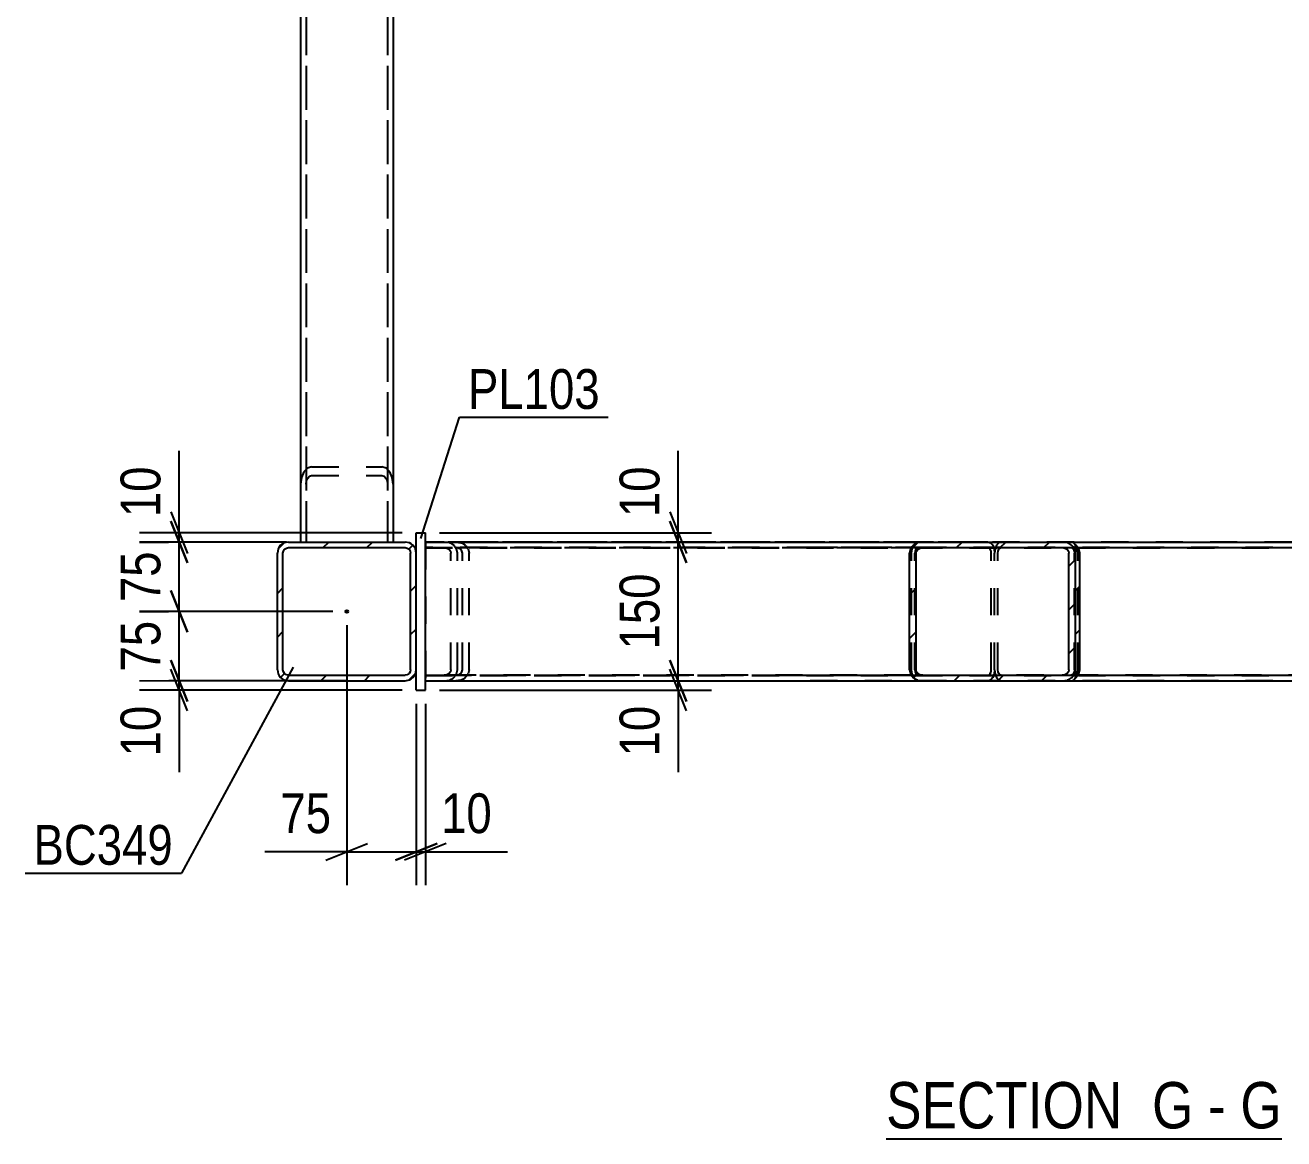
# Model space of a CAD drawing. Header units: millimetres. Extents: x -857 to 332, y -866 to -25.
# Drawn here: x 98.3 to 189, y -453.1 to -372.8 of the extents above; entities that cross this region are included whole.
import ezdxf

# ---------------------------------------------------------------- set-up
doc = ezdxf.new("R2010")
doc.units = ezdxf.units.MM
doc.linetypes.add('DXK_LINE_DOT2', pattern=[3.9198, 1.9599, -1.9599])
doc.linetypes.add('DXK_LINE_DOT3', pattern=[5.9187, 2.979, -0.9799, 0.9799, -0.9799])
doc.styles.add('Arial Narrow', font='ARIALN.TTF', dxfattribs={"height": 0.2})

# ---------------------------------------------------------------- blocks, each defined once
blk = doc.blocks.new('Unknown-570388934-15 - 14099')
at = {"color": 6, "linetype": 'Continuous'}
blk.add_line((160.353, -453.055), (188.855, -453.055), dxfattribs=at)
at = {"color": 0, "linetype": 'Continuous'}
for points in [[(178.462, -452.305), (178.462, -448.805), (160.353, -448.805), (160.353, -452.305)], [(182.496, -452.305), (182.496, -448.805), (179.512, -448.805), (179.512, -452.305)], [(184.821, -452.305), (184.821, -448.805), (183.546, -448.805), (183.546, -452.305)], [(188.855, -452.305), (188.855, -448.805), (185.871, -448.805), (185.871, -452.305)]]:
    blk.add_wipeout(points, dxfattribs=at)
at = {"color": 7, "linetype": 'Continuous', "style": 'Arial Narrow'}
for s, height, p in [('SECTION ', 3.3405, (160.353, -452.305)), ('G', 3.34, (179.512, -452.305)), ('G', 3.34, (185.871, -452.305)), ('-', 3.34, (183.546, -452.305))]:
    blk.add_text(s, height=height, dxfattribs=at).set_placement(p)
blk = doc.blocks.new('Part-570388934-14248 - 14099')
at = {"linetype": 'Continuous'}
h = blk.add_hatch(dxfattribs=at)
h.set_pattern_fill('', scale=0.7, style=0, pattern_type=0)
h.set_pattern_definition([(45, (116.9993, -410.1161), (-1.57154, 1.57154), [])])
h.paths.add_polyline_path([(117.305, -410.055), (116.999, -410.116), (116.74, -410.29), (116.566, -410.549), (116.505, -410.855), (116.505, -419.255), (116.566, -419.561), (116.74, -419.821), (116.999, -419.994), (117.305, -420.055), (125.705, -420.055), (126.012, -419.994), (126.271, -419.821), (126.445, -419.561), (126.505, -419.255), (126.505, -410.855), (126.445, -410.549), (126.271, -410.29), (126.012, -410.116), (125.705, -410.055)])
h.paths.add_polyline_path([(125.705, -410.455), (125.859, -410.486), (125.988, -410.572), (126.075, -410.702), (126.105, -410.855), (126.105, -419.255), (126.075, -419.408), (125.988, -419.538), (125.859, -419.625), (125.705, -419.655), (117.305, -419.655), (117.152, -419.625), (117.023, -419.538), (116.936, -419.408), (116.905, -419.255), (116.905, -410.855), (116.936, -410.702), (117.023, -410.572), (117.152, -410.486), (117.305, -410.455)])
blk.add_hatch(color=30, dxfattribs=at).paths.add_polyline_path([(121.505, -415.155, -1), (121.505, -414.955, -1)])
at = {"color": 2, "linetype": 'Continuous'}
for p, q in [((116.566, -410.549), (116.505, -410.855)), ((116.905, -410.855), (116.936, -410.702)), ((116.936, -410.702), (117.023, -410.572)), ((117.305, -410.055), (116.999, -410.116)), ((117.023, -410.572), (117.152, -410.486)), ((117.152, -410.486), (117.305, -410.455)), ((117.305, -410.055), (117.305, -410.055)), ((117.305, -410.055), (125.705, -410.055)), ((117.305, -410.455), (117.305, -410.455)), ((117.305, -410.455), (125.705, -410.455)), ((125.705, -410.055), (125.705, -410.055)), ((126.012, -410.116), (125.705, -410.055)), ((125.705, -410.455), (125.705, -410.455)), ((125.705, -410.455), (125.859, -410.486)), ((125.859, -410.486), (125.988, -410.572)), ((125.988, -410.572), (126.075, -410.702)), ((126.075, -410.702), (126.105, -410.855)), ((126.505, -410.855), (126.445, -410.549)), ((116.505, -410.855), (116.505, -410.855)), ((116.505, -419.255), (116.505, -410.855)), ((116.905, -410.855), (116.905, -410.855)), ((116.905, -419.255), (116.905, -410.855)), ((126.105, -410.855), (126.105, -410.855)), ((126.105, -419.255), (126.105, -410.855)), ((126.505, -410.855), (126.505, -410.855)), ((126.505, -419.255), (126.505, -410.855)), ((116.505, -419.255), (116.505, -419.255)), ((116.505, -419.255), (116.566, -419.561)), ((116.905, -419.255), (116.905, -419.255)), ((116.936, -419.408), (116.905, -419.255)), ((117.023, -419.538), (116.936, -419.408)), ((117.152, -419.625), (117.023, -419.538)), ((117.305, -419.655), (117.152, -419.625)), ((117.305, -419.655), (117.305, -419.655)), ((117.305, -419.655), (125.705, -419.655)), ((125.859, -419.625), (125.705, -419.655)), ((125.705, -419.655), (125.705, -419.655)), ((125.988, -419.538), (125.859, -419.625)), ((126.075, -419.408), (125.988, -419.538)), ((126.105, -419.255), (126.075, -419.408)), ((126.105, -419.255), (126.105, -419.255)), ((126.445, -419.561), (126.505, -419.255)), ((126.505, -419.255), (126.505, -419.255)), ((116.999, -419.994), (117.305, -420.055)), ((117.305, -420.055), (117.305, -420.055)), ((117.305, -420.055), (125.705, -420.055)), ((125.705, -420.055), (126.012, -419.994)), ((125.705, -420.055), (125.705, -420.055))]:
    blk.add_line(p, q, dxfattribs=at)
at = {"color": 30, "linetype": 'DXK_LINE_DOT3'}
blk.add_line((121.505, -415.055), (121.505, -415.055), dxfattribs=at)
at = {"color": 30, "linetype": 'Continuous'}
blk.add_circle((121.505, -415.055), 0.1, dxfattribs=at)
at = {"color": 2, "linetype": 'Continuous'}
for centre, start, end in [((117.305, -410.855), 112.5, 157.5), ((125.705, -410.855), 22.5, 67.5), ((117.305, -419.255), 202.5, 247.5), ((125.705, -419.255), 292.5, 337.5)]:
    blk.add_arc(centre, 0.8, start, end, dxfattribs=at)
blk = doc.blocks.new('Part-570388934-14193 - 14099')
at = {"color": 7, "linetype": 'DXK_LINE_DOT2'}
for p, q in [((118.572, -208.389), (118.572, -410.055)), ((124.439, -208.389), (124.439, -410.055)), ((118.172, -215.031), (118.172, -410.055)), ((124.839, -215.031), (124.839, -410.055)), ((118.406, -405.001), (118.233, -405.403)), ((118.666, -404.732), (118.406, -405.001)), ((118.972, -404.638), (118.666, -404.732)), ((118.819, -405.305), (118.972, -405.258)), ((118.972, -404.638), (124.039, -404.638)), ((118.972, -405.258), (124.039, -405.258)), ((124.345, -404.732), (124.039, -404.638)), ((124.039, -405.258), (124.192, -405.305)), ((124.605, -405.001), (124.345, -404.732)), ((124.778, -405.403), (124.605, -405.001)), ((118.233, -405.403), (118.172, -405.878)), ((118.572, -405.878), (118.603, -405.641)), ((118.603, -405.641), (118.689, -405.44)), ((118.689, -405.44), (118.819, -405.305)), ((124.192, -405.305), (124.322, -405.44)), ((124.322, -405.44), (124.408, -405.641)), ((124.408, -405.641), (124.439, -405.878)), ((124.839, -405.878), (124.778, -405.403)), ((118.172, -410.055), (124.839, -410.055))]:
    blk.add_line(p, q, dxfattribs=at)
blk = doc.blocks.new('Part-570388934-14192 - 14099')
at = {"color": 7, "linetype": 'DXK_LINE_DOT2'}
for p, q in [((118.572, -215.031), (118.572, -410.055)), ((124.439, -215.031), (124.439, -410.055)), ((118.172, -410.055), (124.839, -410.055))]:
    blk.add_line(p, q, dxfattribs=at)
at = {"color": 2, "linetype": 'Continuous'}
for p, q in [((118.172, -229.845), (118.172, -410.055)), ((124.839, -229.845), (124.839, -410.055))]:
    blk.add_line(p, q, dxfattribs=at)
blk = doc.blocks.new('Part-570388934-14220 - 14099')
at = {"color": 7, "linetype": 'DXK_LINE_DOT2'}
for p, q in [((168.207, -410.549), (168.171, -410.855)), ((168.311, -410.29), (168.207, -410.549)), ((168.466, -410.116), (168.311, -410.29)), ((168.41, -410.855), (168.428, -410.702)), ((168.428, -410.702), (168.48, -410.573)), ((168.65, -410.055), (168.466, -410.116)), ((168.48, -410.573), (168.558, -410.486)), ((168.558, -410.486), (168.65, -410.455)), ((168.65, -410.055), (173.677, -410.055)), ((168.65, -410.055), (172.442, -410.055)), ((168.65, -410.455), (172.442, -410.455)), ((168.65, -410.455), (173.677, -410.455)), ((173.677, -410.055), (182.497, -410.055)), ((173.86, -410.116), (173.677, -410.055)), ((173.677, -410.455), (182.497, -410.455)), ((173.677, -410.455), (173.768, -410.486)), ((173.768, -410.486), (173.846, -410.573)), ((173.846, -410.573), (173.898, -410.702)), ((174.015, -410.29), (173.86, -410.116)), ((173.898, -410.702), (173.916, -410.855)), ((174.119, -410.549), (174.015, -410.29)), ((174.155, -410.855), (174.119, -410.549)), ((168.171, -419.255), (168.171, -410.855)), ((168.41, -419.255), (168.41, -410.855)), ((173.916, -419.255), (173.916, -410.855)), ((174.155, -419.255), (174.155, -410.855)), ((168.171, -419.255), (168.207, -419.562)), ((168.207, -419.562), (168.311, -419.821)), ((168.428, -419.409), (168.41, -419.255)), ((168.48, -419.538), (168.428, -419.409)), ((168.558, -419.625), (168.48, -419.538)), ((168.65, -419.655), (168.558, -419.625)), ((168.65, -419.655), (172.442, -419.655)), ((168.65, -419.655), (173.677, -419.655)), ((173.768, -419.625), (173.677, -419.655)), ((173.677, -419.655), (182.497, -419.655)), ((173.846, -419.538), (173.768, -419.625)), ((173.898, -419.409), (173.846, -419.538)), ((173.916, -419.255), (173.898, -419.409)), ((174.015, -419.821), (174.119, -419.562)), ((174.119, -419.562), (174.155, -419.255)), ((168.311, -419.821), (168.466, -419.995)), ((168.466, -419.995), (168.65, -420.055)), ((168.65, -420.055), (173.677, -420.055)), ((168.65, -420.055), (172.442, -420.055)), ((173.677, -420.055), (173.86, -419.995)), ((173.677, -420.055), (182.497, -420.055)), ((173.86, -419.995), (174.015, -419.821))]:
    blk.add_line(p, q, dxfattribs=at)
blk = doc.blocks.new('Part-570388934-14302 - 14099')
at = {"linetype": 'Continuous'}
h = blk.add_hatch(dxfattribs=at)
h.set_pattern_fill('', scale=0.7, style=0, pattern_type=0)
h.set_pattern_definition([(45, (174.0042, -419.8335), (-1.57154, 1.57154), [])])
h.paths.add_polyline_path([(174.004, -410.277), (174.004, -419.833), (174.026, -419.821), (174.234, -419.562), (174.307, -419.255), (174.307, -410.855), (174.234, -410.549), (174.026, -410.29)])
at = {"color": 7, "linetype": 'DXK_LINE_DOT2'}
for p, q in [((168.207, -410.549), (168.171, -410.855)), ((168.311, -410.29), (168.207, -410.549)), ((168.466, -410.116), (168.311, -410.29)), ((168.41, -410.855), (168.428, -410.702)), ((168.428, -410.702), (168.48, -410.573)), ((168.65, -410.055), (168.466, -410.116)), ((168.48, -410.573), (168.558, -410.486)), ((168.558, -410.486), (168.65, -410.455)), ((168.65, -410.055), (209.17, -410.055)), ((168.65, -410.055), (173.047, -410.055)), ((168.65, -410.455), (174.159, -410.455)), ((168.65, -410.455), (209.17, -410.455)), ((173.677, -410.455), (173.768, -410.486)), ((173.768, -410.486), (173.846, -410.573)), ((173.846, -410.573), (173.898, -410.702)), ((173.898, -410.702), (173.916, -410.855)), ((174.159, -410.455), (209.17, -410.455)), ((206.029, -410.855), (206.101, -410.549)), ((206.544, -410.702), (206.507, -410.855)), ((206.648, -410.573), (206.544, -410.702)), ((206.62, -410.116), (206.986, -410.055)), ((206.648, -410.573), (206.689, -410.549)), ((206.689, -410.549), (206.803, -410.486)), ((206.803, -410.486), (206.986, -410.455)), ((209.17, -410.055), (209.17, -410.055)), ((209.17, -420.055), (209.17, -410.055)), ((168.171, -419.255), (168.171, -410.855)), ((168.41, -419.255), (168.41, -410.855)), ((173.916, -419.255), (173.916, -410.855)), ((206.029, -419.255), (206.029, -410.855)), ((206.507, -419.255), (206.507, -410.855)), ((168.171, -419.255), (168.207, -419.562)), ((168.207, -419.562), (168.311, -419.821)), ((168.428, -419.409), (168.41, -419.255)), ((168.48, -419.538), (168.428, -419.409)), ((168.558, -419.625), (168.48, -419.538)), ((168.65, -419.655), (168.558, -419.625)), ((168.65, -419.655), (174.159, -419.655)), ((206.986, -419.655), (168.65, -419.655)), ((173.768, -419.625), (173.677, -419.655)), ((173.846, -419.538), (173.768, -419.625)), ((173.898, -419.409), (173.846, -419.538)), ((173.916, -419.255), (173.898, -419.409)), ((174.159, -419.655), (209.17, -419.655)), ((206.101, -419.562), (206.029, -419.255)), ((206.507, -419.255), (206.544, -419.409)), ((206.544, -419.409), (206.648, -419.538)), ((206.648, -419.538), (206.689, -419.562)), ((206.689, -419.562), (206.803, -419.625)), ((206.803, -419.625), (206.986, -419.655)), ((209.17, -419.655), (206.986, -419.655)), ((168.311, -419.821), (168.466, -419.995)), ((168.466, -419.995), (168.65, -420.055)), ((168.65, -420.055), (209.17, -420.055)), ((168.65, -420.055), (173.047, -420.055)), ((206.986, -420.055), (206.62, -419.995))]:
    blk.add_line(p, q, dxfattribs=at)
at = {"color": 2, "linetype": 'Continuous'}
for p, q in [((173.047, -410.055), (209.17, -410.055)), ((173.86, -410.116), (173.677, -410.055)), ((174.004, -410.277), (173.86, -410.116)), ((174.004, -419.833), (174.004, -410.277)), ((174.026, -410.29), (174.004, -410.277)), ((174.234, -410.549), (174.026, -410.29)), ((174.307, -410.855), (174.234, -410.549)), ((174.307, -419.255), (174.307, -410.855)), ((174.026, -419.821), (174.234, -419.562)), ((174.234, -419.562), (174.307, -419.255)), ((173.047, -420.055), (209.17, -420.055)), ((173.677, -420.055), (173.86, -419.995)), ((173.86, -419.995), (174.004, -419.833)), ((174.004, -419.833), (174.026, -419.821))]:
    blk.add_line(p, q, dxfattribs=at)
at = {"color": 7, "linetype": 'DXK_LINE_DOT2'}
for centre, start, end in [((206.892, -410.969), 107.70112, 152.05364), ((206.892, -419.142), 207.94637, 252.29888)]:
    blk.add_arc(centre, 0.895, start, end, dxfattribs=at)
blk = doc.blocks.new('Part-570388934-14239 - 14099')
at = {"color": 7, "linetype": 'DXK_LINE_DOT2'}
for p, q in [((153.845, -410.055), (207.811, -410.055)), ((207.811, -410.455), (153.845, -410.455)), ((163.899, -410.055), (209.17, -410.055)), ((163.899, -410.455), (209.17, -410.455)), ((206.919, -410.58), (206.853, -410.855)), ((206.926, -410.549), (206.919, -410.58)), ((207.332, -410.855), (207.368, -410.702)), ((207.368, -410.702), (207.472, -410.573)), ((207.811, -410.055), (207.444, -410.116)), ((207.472, -410.573), (207.627, -410.486)), ((207.627, -410.486), (207.811, -410.455)), ((209.17, -410.055), (207.811, -410.055)), ((209.17, -410.455), (207.811, -410.455)), ((209.17, -420.055), (209.17, -410.055)), ((209.17, -410.455), (209.17, -410.455)), ((206.853, -419.255), (206.853, -410.855)), ((207.332, -419.255), (207.332, -410.855)), ((153.845, -419.655), (209.17, -419.655)), ((163.899, -419.655), (209.17, -419.655)), ((206.853, -419.255), (206.855, -419.263)), ((206.855, -419.263), (206.926, -419.562)), ((207.368, -419.409), (207.332, -419.255)), ((207.472, -419.538), (207.368, -419.409)), ((207.472, -419.538), (207.528, -419.569)), ((207.528, -419.569), (207.627, -419.625)), ((207.627, -419.625), (207.811, -419.655)), ((207.811, -420.055), (153.845, -420.055)), ((163.899, -420.055), (209.17, -420.055)), ((207.444, -419.995), (207.811, -420.055)), ((209.17, -420.055), (207.811, -420.055)), ((209.17, -420.055), (209.17, -420.055))]:
    blk.add_line(p, q, dxfattribs=at)
for centre, start, end in [((207.716, -410.968), 107.70112, 152.05364), ((207.716, -419.142), 207.94637, 252.29888)]:
    blk.add_arc(centre, 0.895, start, end, dxfattribs=at)
blk = doc.blocks.new('Part-570388934-14265 - 14099')
at = {"color": 7, "linetype": 'DXK_LINE_DOT2'}
for p, q in [((209.17, -410.063), (127.172, -410.063)), ((127.172, -410.063), (127.172, -420.063)), ((127.172, -410.463), (209.17, -410.463)), ((209.17, -420.063), (209.17, -410.063)), ((127.172, -419.663), (209.17, -419.663))]:
    blk.add_line(p, q, dxfattribs=at)
at = {"color": 2, "linetype": 'Continuous'}
blk.add_line((127.172, -420.063), (209.17, -420.063), dxfattribs=at)
blk = doc.blocks.new('Part-570388934-14279 - 14099')
at = {"linetype": 'Continuous'}
h = blk.add_hatch(dxfattribs=at)
h.set_pattern_fill('', scale=0.7, style=0, pattern_type=0)
h.set_pattern_definition([(45, (162.6259, -410.1163), (-1.57154, 1.57154), [])])
h.paths.add_polyline_path([(162.992, -410.055), (162.626, -410.116), (162.315, -410.29), (162.108, -410.549), (162.035, -410.855), (162.035, -419.255), (162.108, -419.562), (162.315, -419.821), (162.626, -419.995), (162.992, -420.055), (173.047, -420.055), (173.413, -419.995), (173.724, -419.821), (173.931, -419.562), (174.004, -419.255), (174.004, -410.855), (173.931, -410.549), (173.724, -410.29), (173.413, -410.116), (173.047, -410.055)])
h.paths.add_polyline_path([(173.047, -410.455), (173.23, -410.486), (173.385, -410.573), (173.489, -410.702), (173.525, -410.855), (173.525, -419.255), (173.489, -419.409), (173.385, -419.538), (173.23, -419.625), (173.047, -419.655), (162.992, -419.655), (162.809, -419.625), (162.654, -419.538), (162.55, -419.409), (162.514, -419.255), (162.514, -410.855), (162.55, -410.702), (162.654, -410.573), (162.809, -410.486), (162.992, -410.455)])
at = {"color": 2, "linetype": 'Continuous'}
for p, q in [((127.172, -410.055), (162.992, -410.055)), ((162.108, -410.549), (162.035, -410.855)), ((162.514, -410.855), (162.55, -410.702)), ((162.55, -410.702), (162.654, -410.573)), ((162.992, -410.055), (162.626, -410.116)), ((162.654, -410.573), (162.809, -410.486)), ((162.809, -410.486), (162.992, -410.455)), ((162.992, -410.055), (173.047, -410.055)), ((162.992, -410.455), (173.047, -410.455)), ((173.413, -410.116), (173.047, -410.055)), ((173.047, -410.455), (173.23, -410.486)), ((173.23, -410.486), (173.385, -410.573)), ((173.385, -410.573), (173.489, -410.702)), ((173.489, -410.702), (173.525, -410.855)), ((174.004, -410.855), (173.931, -410.549)), ((162.035, -419.255), (162.035, -410.855)), ((162.514, -419.255), (162.514, -410.855)), ((173.525, -419.255), (173.525, -410.855)), ((174.004, -419.255), (174.004, -410.855)), ((162.035, -419.255), (162.108, -419.562)), ((162.55, -419.409), (162.514, -419.255)), ((162.654, -419.538), (162.55, -419.409)), ((162.809, -419.625), (162.654, -419.538)), ((162.992, -419.655), (162.809, -419.625)), ((162.992, -419.655), (173.047, -419.655)), ((173.23, -419.625), (173.047, -419.655)), ((173.385, -419.538), (173.23, -419.625)), ((173.489, -419.409), (173.385, -419.538)), ((173.525, -419.255), (173.489, -419.409)), ((173.931, -419.562), (174.004, -419.255)), ((127.172, -420.055), (162.992, -420.055)), ((162.626, -419.995), (162.992, -420.055)), ((162.992, -420.055), (173.047, -420.055)), ((173.047, -420.055), (173.413, -419.995))]:
    blk.add_line(p, q, dxfattribs=at)
at = {"color": 7, "linetype": 'DXK_LINE_DOT2'}
for p, q in [((127.172, -410.055), (127.172, -420.055)), ((127.172, -410.055), (173.047, -410.055)), ((162.992, -410.455), (127.172, -410.455)), ((127.172, -410.455), (127.172, -410.455)), ((127.172, -410.455), (129.355, -410.455)), ((129.355, -410.055), (129.722, -410.116)), ((129.355, -410.455), (173.047, -410.455)), ((129.539, -410.486), (129.355, -410.455)), ((129.694, -410.573), (129.539, -410.486)), ((129.798, -410.702), (129.694, -410.573)), ((129.834, -410.855), (129.798, -410.702)), ((130.24, -410.549), (130.313, -410.855)), ((129.834, -419.255), (129.834, -410.855)), ((130.313, -419.255), (130.313, -410.855)), ((127.172, -419.655), (173.047, -419.655)), ((127.172, -419.655), (162.992, -419.655)), ((129.355, -419.655), (129.539, -419.625)), ((129.539, -419.625), (129.694, -419.538)), ((129.694, -419.538), (129.798, -419.409)), ((129.798, -419.409), (129.834, -419.255)), ((130.313, -419.255), (130.24, -419.562)), ((127.172, -420.055), (129.355, -420.055)), ((129.722, -419.995), (129.355, -420.055)), ((129.355, -420.055), (173.047, -420.055))]:
    blk.add_line(p, q, dxfattribs=at)
for centre, start, end in [((129.45, -410.969), 27.94637, 72.29888), ((129.45, -419.142), 287.70112, 332.05364)]:
    blk.add_arc(centre, 0.895, start, end, dxfattribs=at)
at = {"color": 2, "linetype": 'Continuous'}
for centre, start, end in [((162.898, -410.968), 107.70112, 152.05362), ((173.141, -410.968), 27.94635, 72.29888), ((162.898, -419.142), 207.94635, 252.29888), ((173.141, -419.142), 287.70112, 332.05362)]:
    blk.add_arc(centre, 0.895, start, end, dxfattribs=at)
blk = doc.blocks.new('Part-570388934-14335 - 14099')
at = {"color": 2, "linetype": 'Continuous'}
for p, q in [((126.505, -409.389), (127.172, -409.389)), ((126.505, -410.855), (126.505, -409.389)), ((127.172, -420.722), (127.172, -409.389)), ((126.505, -420.722), (126.505, -419.255)), ((126.505, -420.722), (127.172, -420.722))]:
    blk.add_line(p, q, dxfattribs=at)
at = {"color": 7, "linetype": 'DXK_LINE_DOT2'}
for p, q in [((126.505, -409.389), (127.172, -409.389)), ((126.505, -419.255), (126.505, -410.855)), ((126.505, -420.722), (127.172, -420.722))]:
    blk.add_line(p, q, dxfattribs=at)
blk = doc.blocks.new('Part-570388934-14426 - 14099')
at = {"color": 7, "linetype": 'DXK_LINE_DOT2'}
for p, q in [((167.692, -410.055), (127.172, -410.055)), ((127.172, -410.055), (127.172, -410.055)), ((127.172, -410.055), (127.172, -420.055)), ((127.172, -410.055), (162.665, -410.055)), ((127.172, -410.455), (162.665, -410.455)), ((127.172, -410.455), (167.692, -410.455)), ((128.897, -410.116), (128.531, -410.055)), ((128.531, -410.455), (128.714, -410.486)), ((128.714, -410.486), (128.869, -410.573)), ((128.869, -410.573), (128.973, -410.702)), ((128.973, -410.702), (129.01, -410.855)), ((129.488, -410.855), (129.416, -410.549)), ((162.186, -410.855), (162.222, -410.549)), ((162.222, -410.549), (162.326, -410.29)), ((162.326, -410.29), (162.482, -410.116)), ((162.444, -410.702), (162.425, -410.855)), ((162.496, -410.573), (162.444, -410.702)), ((162.482, -410.116), (162.665, -410.055)), ((162.573, -410.486), (162.496, -410.573)), ((162.665, -410.455), (162.573, -410.486)), ((162.665, -410.055), (167.692, -410.055)), ((162.665, -410.455), (167.692, -410.455)), ((167.692, -410.055), (167.875, -410.116)), ((167.784, -410.486), (167.692, -410.455)), ((167.861, -410.573), (167.784, -410.486)), ((167.913, -410.702), (167.861, -410.573)), ((167.875, -410.116), (168.031, -410.29)), ((167.931, -410.855), (167.913, -410.702)), ((168.031, -410.29), (168.134, -410.549)), ((168.134, -410.549), (168.171, -410.855)), ((129.01, -419.255), (129.01, -410.855)), ((129.488, -419.255), (129.488, -410.855)), ((162.186, -419.255), (162.186, -410.855)), ((162.425, -419.255), (162.425, -410.855)), ((167.931, -419.255), (167.931, -410.855)), ((168.171, -419.255), (168.171, -410.855)), ((162.183, -419.655), (127.172, -419.655)), ((127.172, -419.655), (127.172, -419.655)), ((127.172, -419.655), (128.531, -419.655)), ((128.714, -419.625), (128.531, -419.655)), ((128.531, -419.655), (167.692, -419.655)), ((128.869, -419.538), (128.714, -419.625)), ((128.973, -419.409), (128.869, -419.538)), ((129.01, -419.255), (128.973, -419.409)), ((129.416, -419.562), (129.488, -419.255)), ((162.183, -419.655), (167.692, -419.655)), ((162.222, -419.562), (162.186, -419.255)), ((162.326, -419.821), (162.222, -419.562)), ((162.425, -419.255), (162.444, -419.409)), ((162.444, -419.409), (162.496, -419.538)), ((162.496, -419.538), (162.573, -419.625)), ((162.573, -419.625), (162.665, -419.655)), ((167.692, -419.655), (167.784, -419.625)), ((167.784, -419.625), (167.861, -419.538)), ((167.861, -419.538), (167.913, -419.409)), ((167.913, -419.409), (167.931, -419.255)), ((168.134, -419.562), (168.031, -419.821)), ((168.171, -419.255), (168.134, -419.562)), ((127.172, -420.055), (162.665, -420.055)), ((127.172, -420.055), (167.692, -420.055)), ((128.531, -420.055), (128.897, -419.995)), ((162.482, -419.995), (162.326, -419.821)), ((162.665, -420.055), (162.482, -419.995)), ((162.665, -420.055), (167.692, -420.055)), ((167.875, -419.995), (167.692, -420.055)), ((168.031, -419.821), (167.875, -419.995))]:
    blk.add_line(p, q, dxfattribs=at)
for centre, start, end in [((128.625, -410.968), 27.94637, 72.29888), ((128.625, -419.142), 287.70112, 332.05364)]:
    blk.add_arc(centre, 0.895, start, end, dxfattribs=at)
blk = doc.blocks.new('StraightDimension-570388934-14571 - 14099')
at = {"color": 7, "linetype": 'Continuous'}
for p, q in [((126.505, -421.722), (126.505, -434.778)), ((127.172, -421.722), (127.172, -434.778)), ((125.005, -432.978), (128.005, -431.778)), ((128.672, -431.778), (125.672, -432.978)), ((126.505, -432.378), (127.172, -432.378)), ((127.172, -432.378), (133.078, -432.378)), ((127.172, -432.378), (133.078, -432.378))]:
    blk.add_line(p, q, dxfattribs=at)
at = {"color": 0}
blk.add_wipeout([(132.553, -431.628), (132.553, -427.428), (127.697, -427.428), (127.697, -431.628)], dxfattribs=at)
at = {"color": 3, "style": 'Arial Narrow'}
blk.add_text('10', height=2.8633, dxfattribs=at).set_placement((128.297, -431.028))
blk = doc.blocks.new('StraightDimension-570388934-14580 - 14099')
at = {"color": 7, "linetype": 'Continuous'}
for p, q in [((121.505, -416.055), (121.505, -434.778)), ((126.505, -421.722), (126.505, -434.778)), ((121.505, -432.378), (115.599, -432.378)), ((121.505, -432.378), (115.599, -432.378)), ((120.005, -432.978), (123.005, -431.778)), ((121.505, -432.378), (126.505, -432.378)), ((128.005, -431.778), (125.005, -432.978))]:
    blk.add_line(p, q, dxfattribs=at)
at = {"color": 0}
blk.add_wipeout([(120.98, -431.628), (120.98, -427.428), (116.124, -427.428), (116.124, -431.628)], dxfattribs=at)
at = {"color": 3, "style": 'Arial Narrow'}
blk.add_text('75', height=2.8633, dxfattribs=at).set_placement((116.724, -431.028))
blk = doc.blocks.new('StraightDimension-570388934-14642 - 14099')
at = {"color": 7, "linetype": 'Continuous'}
for p, q in [((144.772, -418.555), (145.972, -421.555)), ((145.972, -422.222), (144.772, -419.222)), ((128.172, -420.055), (147.772, -420.055)), ((145.372, -420.722), (145.372, -420.055)), ((128.172, -420.722), (147.772, -420.722)), ((145.372, -420.722), (145.372, -426.628)), ((145.372, -420.722), (145.372, -426.628))]:
    blk.add_line(p, q, dxfattribs=at)
at = {"color": 0}
blk.add_wipeout([(144.622, -421.247), (140.422, -421.247), (140.422, -426.103), (144.622, -426.103)], dxfattribs=at)
at = {"color": 3, "style": 'Arial Narrow'}
blk.add_text('10', height=2.8633, rotation=90.00021, dxfattribs=at).set_placement((144.022, -425.503))
blk = doc.blocks.new('StraightDimension-570388934-14658 - 14099')
at = {"color": 7, "linetype": 'Continuous'}
for p, q in [((144.772, -408.555), (145.972, -411.555)), ((128.172, -410.055), (147.772, -410.055)), ((145.372, -420.055), (145.372, -410.055)), ((145.972, -421.555), (144.772, -418.555)), ((128.172, -420.055), (147.772, -420.055))]:
    blk.add_line(p, q, dxfattribs=at)
at = {"color": 0}
blk.add_wipeout([(144.622, -411.713), (140.422, -411.713), (140.422, -418.398), (144.622, -418.397)], dxfattribs=at)
at = {"color": 3, "style": 'Arial Narrow'}
blk.add_text('150', height=2.8633, rotation=90.00021, dxfattribs=at).set_placement((144.022, -417.797))
blk = doc.blocks.new('StraightDimension-570388934-14672 - 14099')
at = {"color": 7, "linetype": 'Continuous'}
for p, q in [((145.372, -409.389), (145.372, -403.482)), ((145.372, -409.389), (145.372, -403.482)), ((144.772, -407.889), (145.972, -410.889)), ((145.972, -411.555), (144.772, -408.555)), ((128.172, -409.389), (147.772, -409.389)), ((145.372, -410.055), (145.372, -409.389)), ((128.172, -410.055), (147.772, -410.055))]:
    blk.add_line(p, q, dxfattribs=at)
at = {"color": 0}
blk.add_wipeout([(144.622, -404.007), (140.422, -404.007), (140.422, -408.864), (144.622, -408.864)], dxfattribs=at)
at = {"color": 3, "style": 'Arial Narrow'}
blk.add_text('10', height=2.8633, rotation=90.00021, dxfattribs=at).set_placement((144.022, -408.264))
blk = doc.blocks.new('StraightDimension-570388934-14727 - 14099')
at = {"color": 7, "linetype": 'Continuous'}
for p, q in [((108.825, -418.555), (110.025, -421.555)), ((110.025, -422.222), (108.825, -419.222)), ((121.447, -420.055), (106.575, -420.055)), ((109.425, -420.722), (109.425, -420.055)), ((125.505, -420.722), (106.575, -420.722)), ((109.425, -420.722), (109.425, -426.628)), ((109.425, -420.722), (109.425, -426.628))]:
    blk.add_line(p, q, dxfattribs=at)
at = {"color": 0}
blk.add_wipeout([(108.675, -421.247), (104.475, -421.247), (104.475, -426.103), (108.675, -426.103)], dxfattribs=at)
at = {"color": 3, "style": 'Arial Narrow'}
blk.add_text('10', height=2.8633, rotation=90.00021, dxfattribs=at).set_placement((108.075, -425.503))
blk = doc.blocks.new('StraightDimension-570388934-14735 - 14099')
at = {"color": 7, "linetype": 'Continuous'}
for p, q in [((108.825, -413.555), (110.025, -416.555)), ((120.505, -415.055), (106.575, -415.055)), ((109.425, -420.055), (109.425, -415.055)), ((110.025, -421.555), (108.825, -418.555)), ((121.447, -420.055), (106.575, -420.055))]:
    blk.add_line(p, q, dxfattribs=at)
at = {"color": 0}
blk.add_wipeout([(108.675, -415.127), (104.475, -415.127), (104.475, -419.983), (108.675, -419.983)], dxfattribs=at)
at = {"color": 3, "style": 'Arial Narrow'}
blk.add_text('75', height=2.8633, rotation=90.00021, dxfattribs=at).set_placement((108.075, -419.383))
blk = doc.blocks.new('StraightDimension-570388934-14742 - 14099')
at = {"color": 7, "linetype": 'Continuous'}
for p, q in [((108.825, -408.555), (110.025, -411.555)), ((117.172, -410.055), (106.575, -410.055)), ((109.425, -415.055), (109.425, -410.055)), ((110.025, -416.555), (108.825, -413.555)), ((120.505, -415.055), (106.575, -415.055))]:
    blk.add_line(p, q, dxfattribs=at)
at = {"color": 0}
blk.add_wipeout([(108.675, -410.127), (104.475, -410.127), (104.475, -414.983), (108.675, -414.983)], dxfattribs=at)
at = {"color": 3, "style": 'Arial Narrow'}
blk.add_text('75', height=2.8633, rotation=90.00021, dxfattribs=at).set_placement((108.075, -414.383))
blk = doc.blocks.new('StraightDimension-570388934-14747 - 14099')
at = {"color": 7, "linetype": 'Continuous'}
for p, q in [((109.425, -409.389), (109.425, -403.482)), ((109.425, -409.389), (109.425, -403.482)), ((108.825, -407.889), (110.025, -410.889)), ((110.025, -411.555), (108.825, -408.555)), ((125.505, -409.389), (106.575, -409.389)), ((109.425, -410.055), (109.425, -409.389)), ((117.172, -410.055), (106.575, -410.055))]:
    blk.add_line(p, q, dxfattribs=at)
at = {"color": 0}
blk.add_wipeout([(108.675, -404.007), (104.475, -404.007), (104.475, -408.864), (108.675, -408.864)], dxfattribs=at)
at = {"color": 3, "style": 'Arial Narrow'}
blk.add_text('10', height=2.8633, rotation=90.00021, dxfattribs=at).set_placement((108.075, -408.264))
blk = doc.blocks.new('Mark-570388934-14244 - 14099')
at = {"color": 30, "linetype": 'Continuous'}
for p in [(117.64, -419.064), (98.339, -433.905)]:
    blk.add_line(p, (109.588, -433.905), dxfattribs=at)
at = {"color": 0}
blk.add_wipeout([(108.988, -433.305), (108.988, -430.305), (98.939, -430.305), (98.939, -433.305)], dxfattribs=at)
blk.add_wipeout([(108.988, -433.305), (108.988, -430.305), (98.939, -430.305), (98.939, -433.305)], dxfattribs=at)
at = {"color": 3, "style": 'Arial Narrow'}
blk.add_text('BC349', height=2.8633, dxfattribs=at).set_placement((98.939, -433.305))
blk = doc.blocks.new('Mark-570388934-14331 - 14099')
at = {"color": 30, "linetype": 'Continuous'}
for p, q in [((126.838, -409.803), (129.636, -401.059)), ((129.636, -401.059), (140.34, -401.059))]:
    blk.add_line(p, q, dxfattribs=at)
at = {"color": 0}
blk.add_wipeout([(139.74, -400.459), (139.74, -397.459), (130.236, -397.459), (130.236, -400.459)], dxfattribs=at)
blk.add_wipeout([(139.74, -400.459), (139.74, -397.459), (130.236, -397.459), (130.236, -400.459)], dxfattribs=at)
at = {"color": 3, "style": 'Arial Narrow'}
blk.add_text('PL103', height=2.8633, dxfattribs=at).set_placement((130.236, -400.459))

msp = doc.modelspace()

# ---------------------------------------------------------------- block references
for name in ['Part-570388934-14193 - 14099', 'Part-570388934-14192 - 14099', 'Part-570388934-14335 - 14099', 'Part-570388934-14248 - 14099', 'Part-570388934-14279 - 14099', 'Part-570388934-14426 - 14099', 'Part-570388934-14265 - 14099', 'Part-570388934-14239 - 14099', 'Part-570388934-14220 - 14099', 'Part-570388934-14302 - 14099', 'StraightDimension-570388934-14571 - 14099', 'Unknown-570388934-15 - 14099']:
    msp.add_blockref(name, (0, 0))

# ---------------------------------------------------------------- next in the draw order: block references
msp.add_blockref('StraightDimension-570388934-14580 - 14099', (0, 0))

# ---------------------------------------------------------------- next in the draw order: block references
for name in ['StraightDimension-570388934-14727 - 14099', 'StraightDimension-570388934-14642 - 14099']:
    msp.add_blockref(name, (0, 0))

# ---------------------------------------------------------------- next in the draw order: block references
for name in ['StraightDimension-570388934-14658 - 14099', 'StraightDimension-570388934-14735 - 14099']:
    msp.add_blockref(name, (0, 0))

# ---------------------------------------------------------------- next in the draw order: block references
for name in ['StraightDimension-570388934-14672 - 14099', 'StraightDimension-570388934-14742 - 14099', 'Mark-570388934-14244 - 14099']:
    msp.add_blockref(name, (0, 0))

# ---------------------------------------------------------------- next in the draw order: block references
for name in ['Mark-570388934-14331 - 14099', 'StraightDimension-570388934-14747 - 14099']:
    msp.add_blockref(name, (0, 0))

doc.saveas('drawing.dxf')
